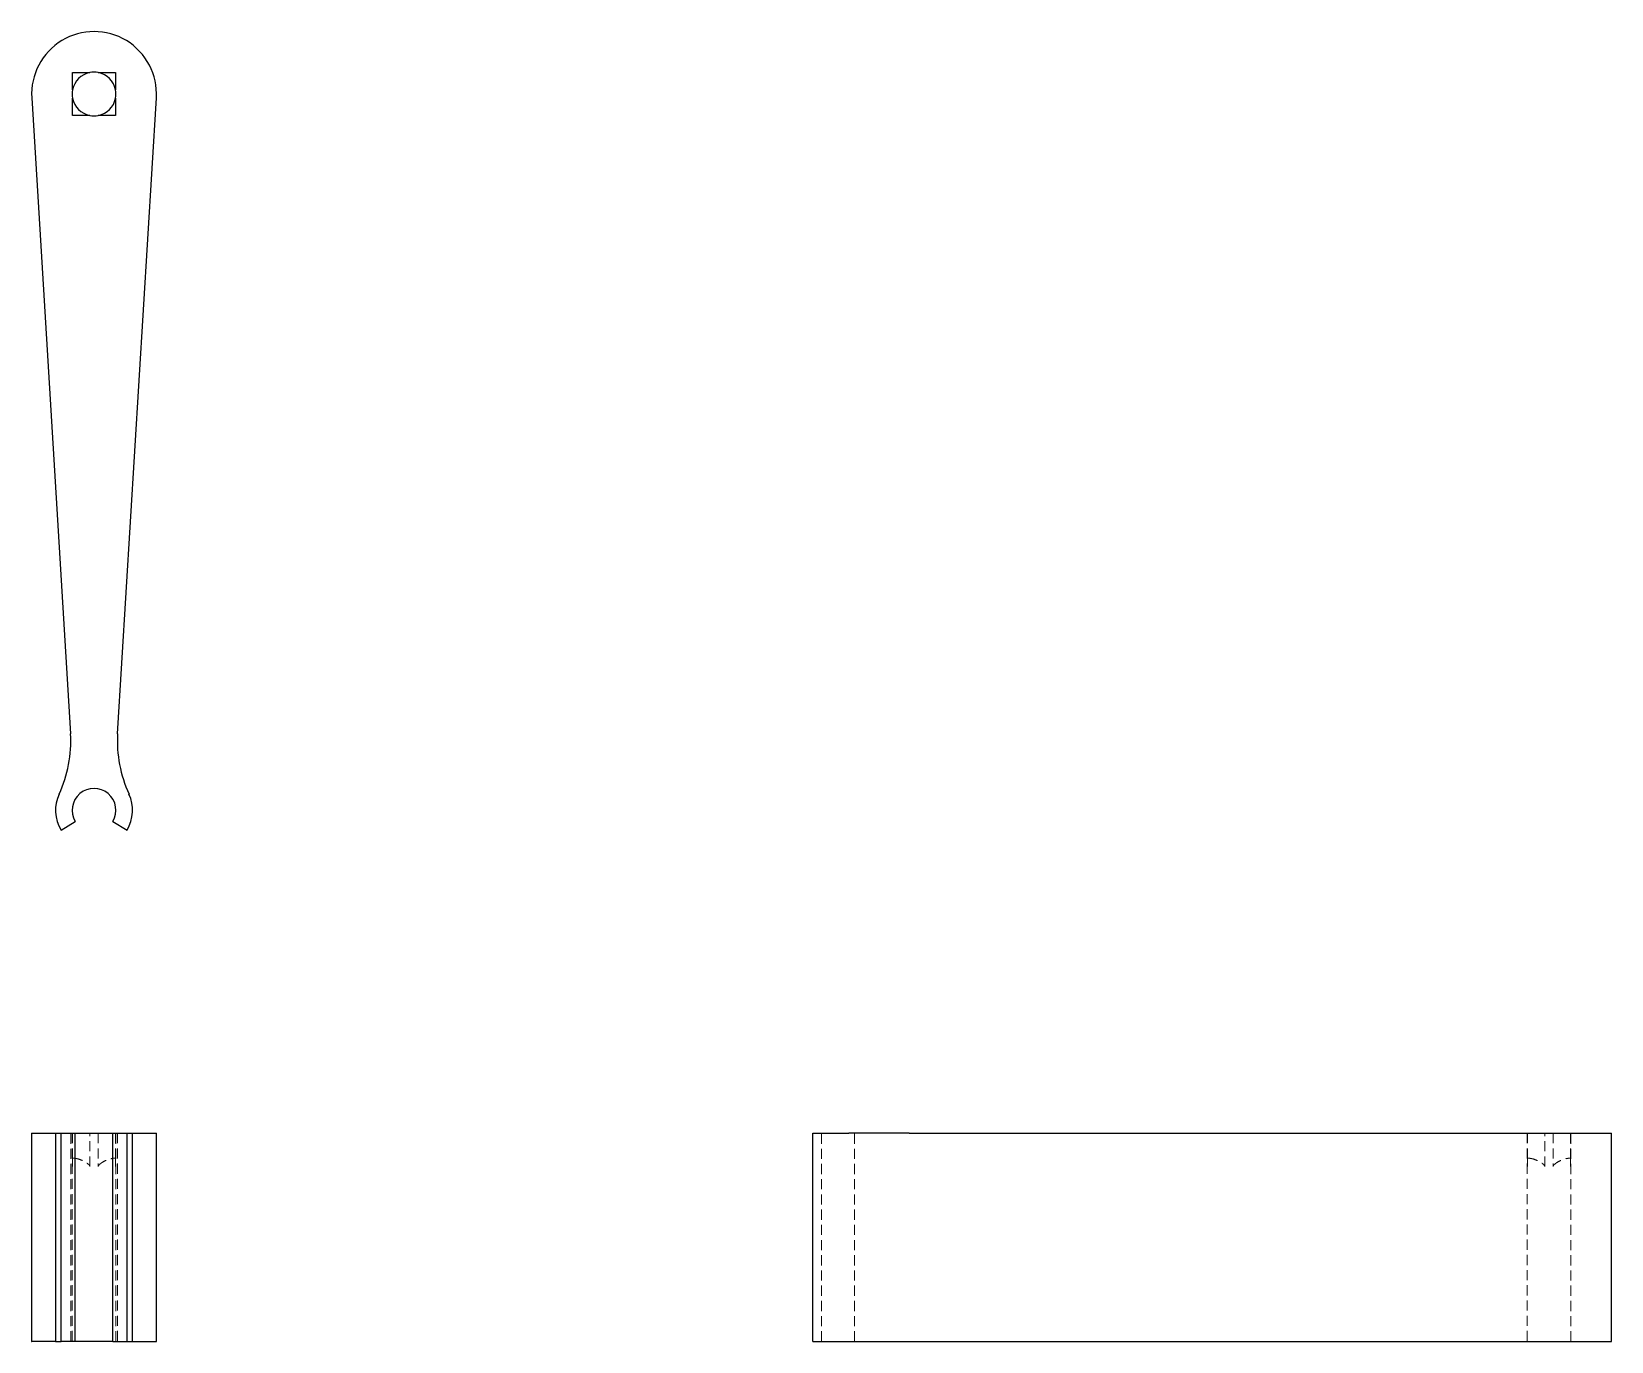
# Model space of a CAD drawing. Header units: millimetres. Extents: x 75 to 273, y 44 to 208.
import ezdxf

# ---------------------------------------------------------------- set-up
doc = ezdxf.new("R2010")
doc.units = ezdxf.units.MM
doc.linetypes.add('HIDDEN', pattern=[1.905, 1.27, -0.635])

msp = doc.modelspace()

# ---------------------------------------------------------------- linework, layer by layer
at = {"color": 7, "linetype": 'Continuous', "lineweight": 25}
for p, q in [((80.31, 202.86), (82.47, 202.86)), ((80.31, 200.71), (80.31, 202.86)), ((83.53, 202.86), (85.69, 202.86)), ((85.69, 202.86), (85.69, 200.71)), ((75.19, 199.7), (80.06, 120.07)), ((80.31, 197.49), (80.31, 199.65)), ((85.69, 199.65), (85.69, 197.49)), ((85.94, 120.07), (90.81, 199.7)), ((82.47, 197.49), (80.31, 197.49)), ((85.69, 197.49), (83.53, 197.49)), ((78.87, 108), (80.65, 109.07)), ((85.35, 109.07), (87.13, 108)), ((75.18, 70.04), (75.18, 43.96)), ((75.18, 70.04), (75.19, 70.04)), ((75.19, 70.04), (78.18, 70.04)), ((78.18, 70.04), (78.18, 43.96)), ((78.18, 70.04), (78.87, 70.04)), ((78.87, 43.96), (78.87, 70.04)), ((78.87, 70.04), (80.65, 70.04)), ((80.65, 43.96), (80.65, 70.04)), ((80.65, 70.04), (85.35, 70.04)), ((85.35, 43.96), (85.35, 70.04)), ((85.35, 70.04), (87.13, 70.04)), ((87.13, 43.96), (87.13, 70.04)), ((87.13, 70.04), (87.82, 70.04)), ((87.82, 43.96), (87.82, 70.04)), ((87.82, 70.04), (90.81, 70.04)), ((90.81, 70.04), (90.82, 70.04)), ((90.82, 43.96), (90.82, 70.04)), ((173, 43.96), (173, 70.04)), ((173, 70.04), (177.52, 70.04)), ((185.07, 70.04), (177.52, 70.04)), ((185.07, 70.04), (264.7, 70.04)), ((264.7, 70.04), (273, 70.04)), ((273, 43.96), (273, 70.04)), ((75.18, 43.96), (75.19, 43.96)), ((78.18, 43.96), (75.19, 43.96)), ((78.18, 43.96), (78.87, 43.96)), ((80.65, 43.96), (78.87, 43.96)), ((85.35, 43.96), (80.65, 43.96)), ((85.35, 43.96), (87.13, 43.96)), ((87.13, 43.96), (87.82, 43.96)), ((87.82, 43.96), (90.81, 43.96)), ((90.81, 43.96), (90.82, 43.96)), ((173, 43.96), (177.52, 43.96)), ((177.52, 43.96), (185.07, 43.96)), ((185.07, 43.96), (264.7, 43.96)), ((264.7, 43.96), (273, 43.96))]:
    msp.add_line(p, q, dxfattribs=at)
at = {"color": 7, "linetype": 'HIDDEN', "lineweight": 18}
for p, q in [((80.08, 43.96), (80.08, 70.04)), ((80.26, 70.04), (80.26, 43.96)), ((80.31, 70.04), (80.31, 66.91)), ((82.47, 65.87), (82.47, 70.04)), ((83.53, 70.04), (83.53, 65.87)), ((85.69, 70.04), (85.69, 66.91)), ((85.74, 43.96), (85.74, 70.04)), ((85.92, 70.04), (85.92, 43.96)), ((174.07, 43.96), (174.07, 70.04)), ((178.22, 43.96), (178.22, 70.04)), ((262.44, 70.04), (262.44, 43.96)), ((262.49, 70.04), (262.49, 66.91)), ((264.65, 65.87), (264.65, 70.04)), ((265.71, 70.04), (265.71, 65.87)), ((267.86, 70.04), (267.86, 66.91)), ((267.92, 43.96), (267.92, 70.04)), ((80.34, 66.91), (80.31, 66.91)), ((85.69, 66.91), (85.66, 66.91)), ((262.52, 66.91), (262.49, 66.91)), ((267.86, 66.91), (267.84, 66.91))]:
    msp.add_line(p, q, dxfattribs=at)
at = {"color": 7, "linetype": 'Continuous', "lineweight": 25}
for centre, radius, start, end in [((83, 200.18), 7.82, 356.5056, 183.4944), ((83, 200.18), 2.74, 101.2008, 168.7992), ((83, 200.18), 2.74, 78.7992, 101.2008), ((83, 200.18), 2.74, 11.2008, 78.7992), ((83, 200.18), 2.74, 168.7992, 191.2008), ((83, 200.18), 2.74, 348.7992, 11.2008), ((83, 200.18), 2.74, 191.2008, 258.7992), ((83, 200.18), 2.74, 281.2008, 348.7992), ((83, 200.18), 2.74, 258.7992, 281.2008), ((64.44, 119.11), 15.64, 335.0642, 3.4944), ((101.56, 119.11), 15.64, 176.5056, 204.9358), ((83, 110.48), 2.74, 328.9973, 211.0027), ((83, 110.48), 4.82, 155.0642, 211.0027), ((83, 110.48), 4.82, 328.9973, 24.9358)]:
    msp.add_arc(centre, radius, start, end, dxfattribs=at)
at = {"color": 7, "linetype": 'HIDDEN', "lineweight": 18}
for points, knots in [([(80.31, 65.87), (80.31, 65.92), (80.31, 65.97), (80.31, 66.05), (80.31, 66.09), (80.31, 66.2), (80.31, 66.26), (80.31, 66.44), (80.31, 66.53), (80.31, 66.7), (80.31, 66.78), (80.31, 66.88), (80.31, 66.91), (80.31, 66.91)], [0, 0, 0, 0, 0.0625, 0.0625, 0.125, 0.125, 0.25, 0.25, 0.5, 0.5, 0.75, 0.75, 1, 1, 1, 1]), ([(80.34, 66.91), (80.55, 66.91), (80.75, 66.88), (81.15, 66.78), (81.35, 66.7), (81.72, 66.53), (81.9, 66.44), (82.15, 66.26), (82.24, 66.2), (82.35, 66.09), (82.39, 66.05), (82.45, 65.97), (82.47, 65.92), (82.47, 65.87)], [0, 0, 0, 0, 0.25, 0.25, 0.5, 0.5, 0.75, 0.75, 0.875, 0.875, 0.9375, 0.9375, 1, 1, 1, 1]), ([(83.53, 65.87), (83.53, 65.92), (83.55, 65.97), (83.61, 66.05), (83.65, 66.09), (83.76, 66.2), (83.84, 66.26), (84.1, 66.44), (84.28, 66.53), (84.65, 66.7), (84.85, 66.78), (85.25, 66.88), (85.45, 66.91), (85.66, 66.91)], [0, 0, 0, 0, 0.0625, 0.0625, 0.125, 0.125, 0.25, 0.25, 0.5, 0.5, 0.75, 0.75, 1, 1, 1, 1]), ([(85.69, 66.91), (85.69, 66.91), (85.69, 66.88), (85.69, 66.78), (85.69, 66.7), (85.69, 66.53), (85.69, 66.44), (85.69, 66.26), (85.69, 66.2), (85.69, 66.09), (85.69, 66.05), (85.69, 65.97), (85.69, 65.92), (85.69, 65.87)], [0, 0, 0, 0, 0.25, 0.25, 0.5, 0.5, 0.75, 0.75, 0.875, 0.875, 0.9375, 0.9375, 1, 1, 1, 1]), ([(262.49, 65.87), (262.49, 65.92), (262.49, 65.97), (262.49, 66.05), (262.49, 66.09), (262.49, 66.2), (262.49, 66.26), (262.49, 66.44), (262.49, 66.53), (262.49, 66.7), (262.49, 66.78), (262.49, 66.88), (262.49, 66.91), (262.49, 66.91)], [0, 0, 0, 0, 0.0625, 0.0625, 0.125, 0.125, 0.25, 0.25, 0.5, 0.5, 0.75, 0.75, 1, 1, 1, 1]), ([(262.52, 66.91), (262.73, 66.91), (262.93, 66.88), (263.33, 66.78), (263.52, 66.7), (263.9, 66.53), (264.08, 66.44), (264.33, 66.26), (264.42, 66.2), (264.53, 66.09), (264.57, 66.05), (264.62, 65.97), (264.65, 65.92), (264.65, 65.87)], [0, 0, 0, 0, 0.25, 0.25, 0.5, 0.5, 0.75, 0.75, 0.875, 0.875, 0.9375, 0.9375, 1, 1, 1, 1]), ([(265.71, 65.87), (265.71, 65.92), (265.73, 65.97), (265.79, 66.05), (265.83, 66.09), (265.94, 66.2), (266.02, 66.26), (266.28, 66.44), (266.46, 66.53), (266.83, 66.7), (267.03, 66.78), (267.43, 66.88), (267.63, 66.91), (267.84, 66.91)], [0, 0, 0, 0, 0.0625, 0.0625, 0.125, 0.125, 0.25, 0.25, 0.5, 0.5, 0.75, 0.75, 1, 1, 1, 1]), ([(267.86, 66.91), (267.86, 66.91), (267.86, 66.88), (267.86, 66.78), (267.86, 66.7), (267.86, 66.53), (267.86, 66.44), (267.86, 66.26), (267.86, 66.2), (267.86, 66.09), (267.86, 66.05), (267.86, 65.97), (267.86, 65.92), (267.86, 65.87)], [0, 0, 0, 0, 0.25, 0.25, 0.5, 0.5, 0.75, 0.75, 0.875, 0.875, 0.9375, 0.9375, 1, 1, 1, 1])]:
    msp.add_open_spline(points, degree=3, knots=knots, dxfattribs=at)

doc.saveas('drawing.dxf')
